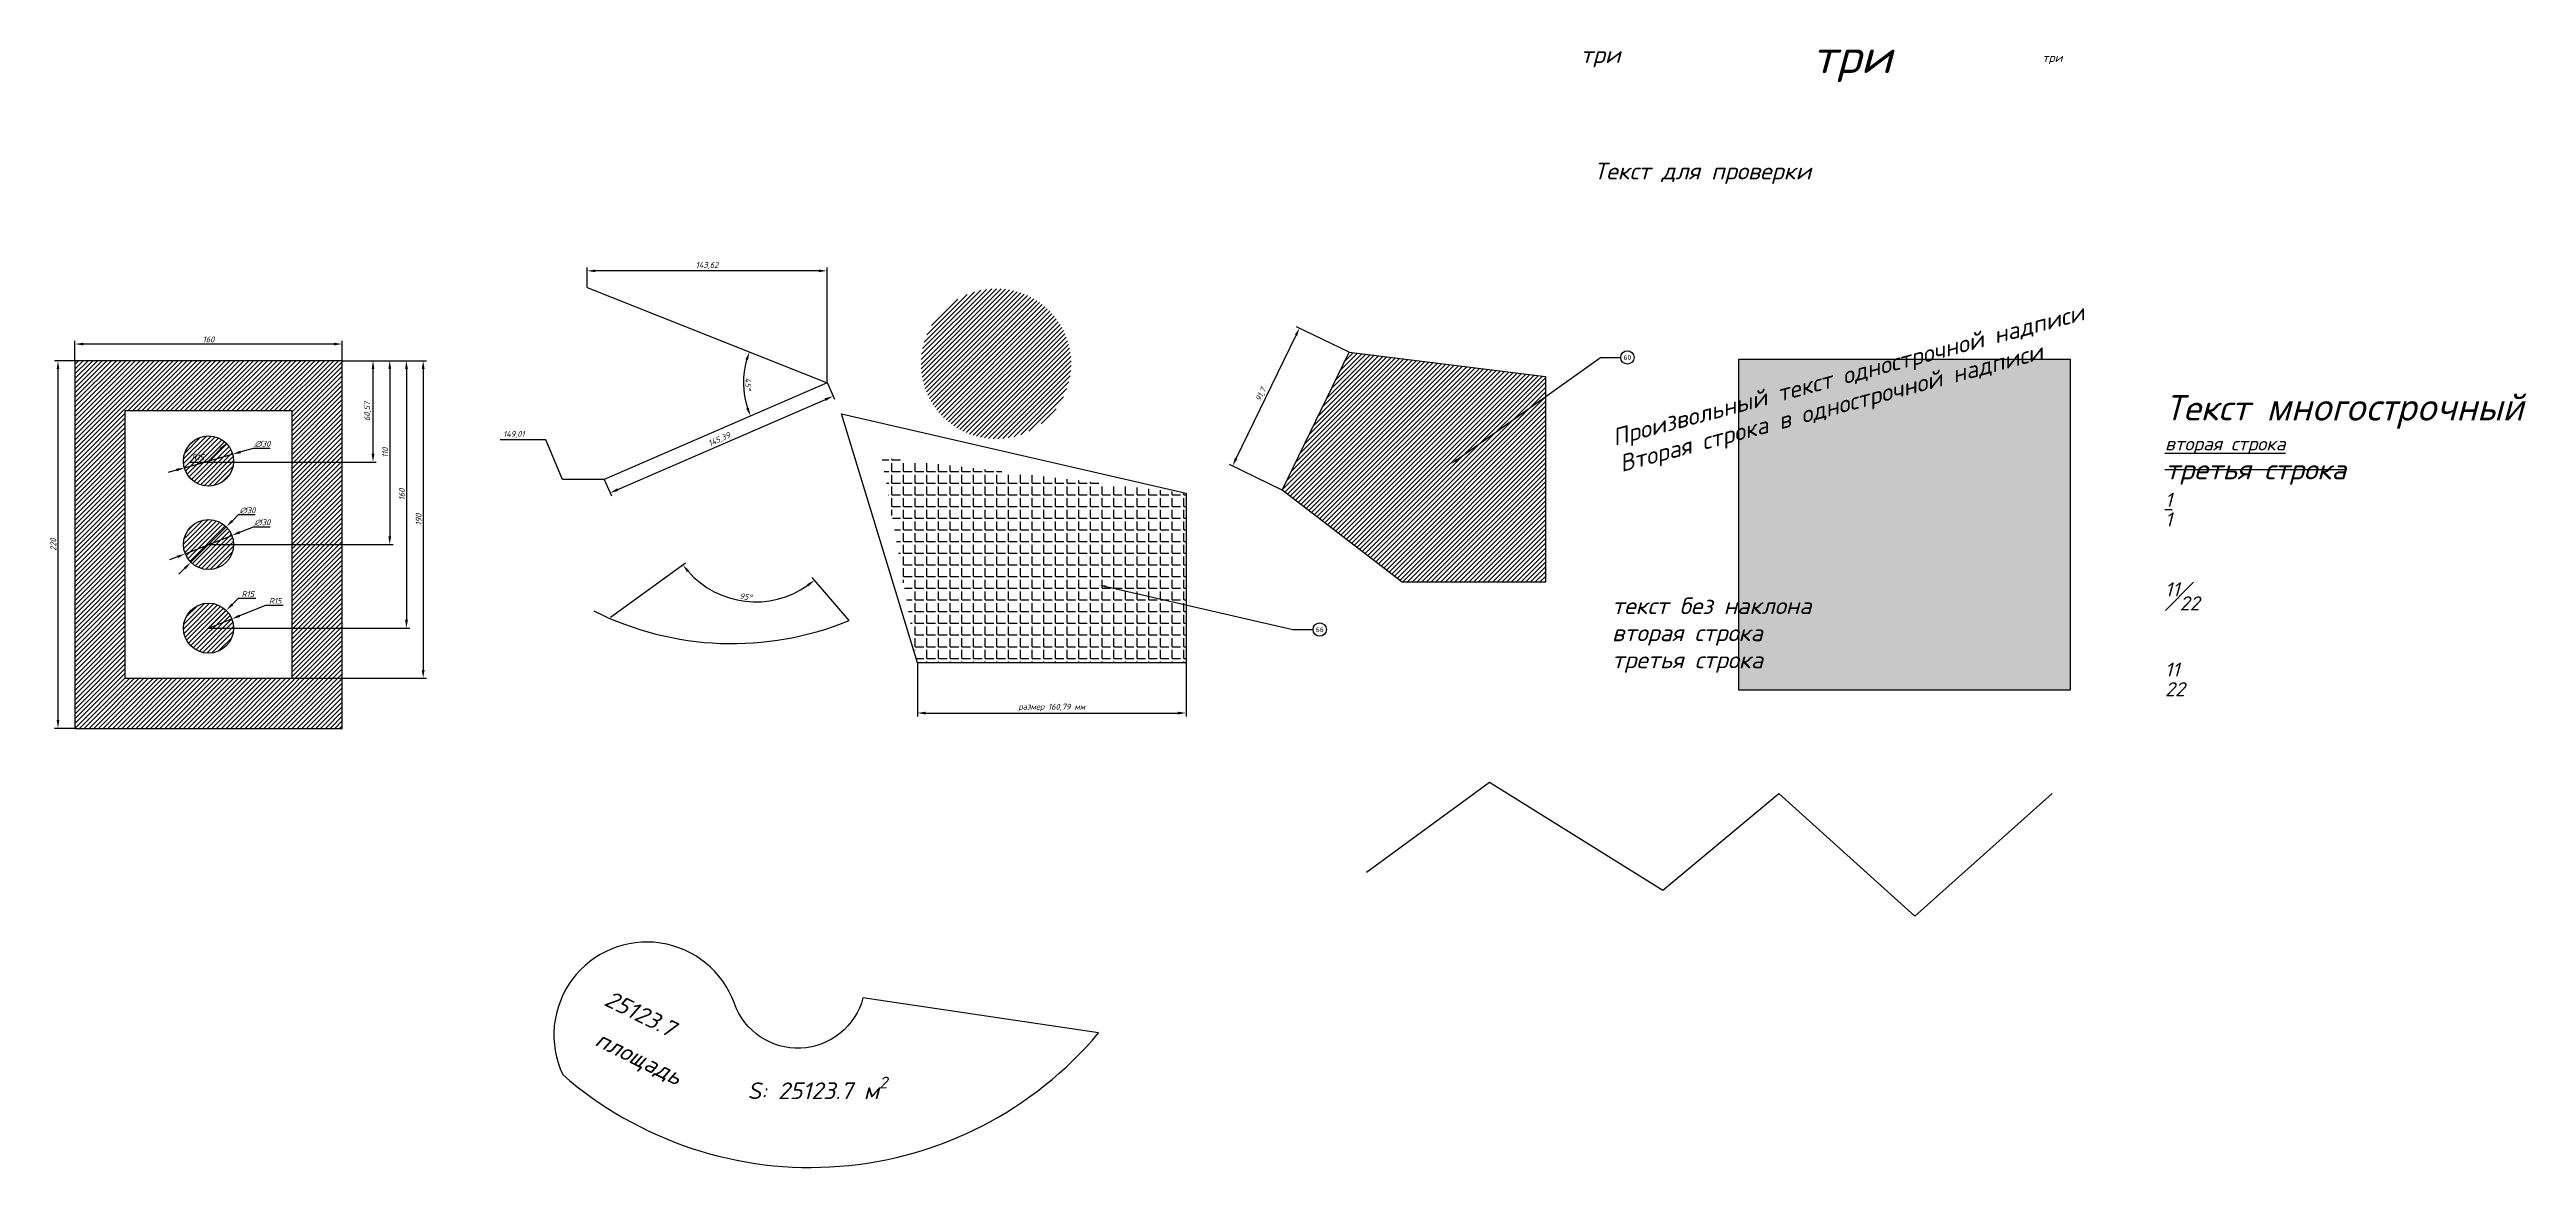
# Model space of a CAD drawing. Header units: millimetres. Extents: x -15 to 1467, y -263 to 406.
import ezdxf
from ezdxf import colors
from ezdxf.entities.mleader import LeaderData, LeaderLine
from ezdxf.enums import TextEntityAlignment as Align
from ezdxf.math import Vec2, Vec3

# ---------------------------------------------------------------- set-up
doc = ezdxf.new("R2010")
doc.units = ezdxf.units.MM
for name, color, linetype in [('Контур', 4, 'Continuous'), ('Надписи-текст', 1, 'Continuous'), ('Размеры', 3, 'Continuous'), ('Размеры Лист', 3, 'Continuous'), ('Штрих', 1, 'Continuous')]:
    doc.layers.add(name, color=color, linetype=linetype)
doc.styles.add('my_style', font='romanc.shx', dxfattribs={"oblique": 15})
doc.styles.add('my_style_annot', font='romanc.shx', dxfattribs={"oblique": 15})
doc.styles.get("Standard").update_dxf_attribs({"font": 'arial.ttf'})
doc.dimstyles.new('my_size_style', dxfattribs={"dimtxt": 3.5, "dimasz": 5, "dimexe": 2, "dimexo": 0, "dimgap": 1, "dimtad": 1, "dimtoh": 1, "dimtxsty": 'my_style', "dimcen": 0, "dimadec": 0, "dimazin": 2, "dimtfac": 1, "dimtmove": 0, "dimatfit": 3, "dimfxl": 1, "dimtfillclr": 256, "dimarcsym": 2})
doc.dimstyles.new('my_size_style_annot', dxfattribs={"dimtxt": 3.5, "dimasz": 5, "dimexe": 2, "dimexo": 0, "dimgap": 1, "dimtad": 1, "dimtoh": 1, "dimtxsty": 'my_style', "dimcen": 0, "dimadec": 0, "dimazin": 2, "dimtfac": 1, "dimtmove": 0, "dimatfit": 3, "dimfxl": 1, "dimtfillclr": 256, "dimarcsym": 2})
pattern_1 = [(45, (0, 0), (-1.4142136, 1.4142136), [])]

# ---------------------------------------------------------------- blocks, each defined once
blk = doc.blocks.new('*D4')
at = {"layer": 'Defpoints', "color": 0, "transparency": 16777216}
for p in [(0, 230), (0, 220), (160, 220)]:
    blk.add_point(p, dxfattribs=at)
at = {"layer": 'Размеры', "color": 0, "lineweight": -2, "transparency": 16777216}
for p, q in [((0, 220), (0, 232)), ((160, 220), (160, 232))]:
    blk.add_line(p, q, dxfattribs=at)
at = {"layer": 'Размеры', "color": 0, "linetype": 'Continuous', "lineweight": -2, "transparency": 16777216}
blk.add_line((155, 230), (5, 230), dxfattribs=at)
at = {"layer": 'Размеры', "color": 0, "transparency": 16777216}
for points in [[(5, 230.8), (5, 229.2), (0, 230)], [(155, 230.8), (155, 229.2), (160, 230)]]:
    blk.add_solid(points, dxfattribs=at)
at = {"layer": 'Размеры', "color": 0, "transparency": 16777216, "insert": (80, 232.8), "char_height": 3.5, "attachment_point": 5, "style": 'my_style'}
blk.add_mtext('160', dxfattribs=at)
blk = doc.blocks.new('*D5')
at = {"layer": 'Defpoints', "color": 0, "transparency": 16777216}
for p in [(0, 220), (0, 0), (-10.1, 0)]:
    blk.add_point(p, dxfattribs=at)
at = {"layer": 'Размеры', "color": 0, "lineweight": -2, "transparency": 16777216}
for p, q in [((0, 220), (-12.1, 220)), ((0, 0), (-12.1, 0))]:
    blk.add_line(p, q, dxfattribs=at)
at = {"layer": 'Размеры', "color": 0, "linetype": 'Continuous', "lineweight": -2, "transparency": 16777216}
blk.add_line((-10.1, 215), (-10.1, 5), dxfattribs=at)
at = {"layer": 'Размеры', "color": 0, "transparency": 16777216}
for points in [[(-10.9, 215), (-9.3, 215), (-10.1, 220)], [(-10.9, 5), (-9.3, 5), (-10.1, 0)]]:
    blk.add_solid(points, dxfattribs=at)
at = {"layer": 'Размеры', "color": 0, "transparency": 16777216, "insert": (-12.9, 110), "char_height": 3.5, "attachment_point": 5, "rotation": 90, "style": 'my_style'}
blk.add_mtext('220', dxfattribs=at)
blk = doc.blocks.new('*D6')
at = {"layer": 'Defpoints', "color": 0, "transparency": 16777216}
for p in [(306.5, 273.8), (306.5, 263.8), (450.1, 206.9)]:
    blk.add_point(p, dxfattribs=at)
at = {"layer": 'Размеры', "color": 0, "lineweight": -2, "transparency": 16777216}
for p, q in [((306.5, 263.8), (306.5, 275.8)), ((450.1, 206.9), (450.1, 275.8))]:
    blk.add_line(p, q, dxfattribs=at)
at = {"layer": 'Размеры', "color": 0, "linetype": 'Continuous', "lineweight": -2, "transparency": 16777216}
blk.add_line((445.1, 273.8), (311.5, 273.8), dxfattribs=at)
at = {"layer": 'Размеры', "color": 0, "transparency": 16777216}
for points in [[(311.5, 274.6), (311.5, 273), (306.5, 273.8)], [(445.1, 274.6), (445.1, 273), (450.1, 273.8)]]:
    blk.add_solid(points, dxfattribs=at)
at = {"layer": 'Размеры', "color": 0, "transparency": 16777216, "insert": (378.3, 276.9), "char_height": 3.5, "attachment_point": 5, "style": 'my_style'}
blk.add_mtext('143,62', dxfattribs=at)
blk = doc.blocks.new('*D15')
at = {"layer": 'Defpoints', "color": 0, "transparency": 16777216}
for p in [(450.1, 206.9), (453.7, 198.8), (316.8, 149)]:
    blk.add_point(p, dxfattribs=at)
at = {"layer": 'Размеры', "color": 0, "linetype": 'Continuous', "lineweight": -2, "transparency": 16777216}
blk.add_line((324.9, 142.9), (449.1, 196.8), dxfattribs=at)
at = {"layer": 'Размеры', "color": 0, "lineweight": -2, "transparency": 16777216}
for p, q in [((450.1, 206.9), (454.5, 197)), ((316.8, 149), (321.1, 139.1))]:
    blk.add_line(p, q, dxfattribs=at)
at = {"layer": 'Размеры', "color": 0, "transparency": 16777216}
for points in [[(448.7, 197.6), (449.4, 196), (453.7, 198.8)], [(324.5, 143.7), (325.2, 142.1), (320.3, 140.9)]]:
    blk.add_solid(points, dxfattribs=at)
at = {"layer": 'Размеры', "color": 0, "transparency": 16777216, "insert": (385.7, 172.7), "char_height": 3.5, "width": 24.003, "attachment_point": 5, "rotation": 23.4589, "style": 'my_style'}
blk.add_mtext('145,39', dxfattribs=at)
blk = doc.blocks.new('*D7')
at = {"layer": 'Defpoints', "color": 0, "transparency": 16777216}
for p in [(271.8, 172.7), (316.8, 149), (0, 0)]:
    blk.add_point(p, dxfattribs=at)
at = {"layer": 'Размеры', "color": 0, "lineweight": -2, "transparency": 16777216}
for p, q in [((281.8, 172.7), (254.5, 172.7)), ((291.8, 149), (281.8, 172.7)), ((316.8, 149), (291.8, 149))]:
    blk.add_line(p, q, dxfattribs=at)
at = {"layer": 'Размеры', "color": 0, "transparency": 16777216, "insert": (262.7, 175.8), "char_height": 3.5, "attachment_point": 5, "style": 'my_style'}
blk.add_mtext('149,01', dxfattribs=at)
blk = doc.blocks.new('*D8')
at = {"layer": 'Defpoints', "color": 0, "transparency": 16777216}
for p in [(306.5, 263.8), (400.5, 212.6), (450.1, 206.9), (450.1, 206.9), (316.8, 149)]:
    blk.add_point(p, dxfattribs=at)
at = {"layer": 'Размеры', "color": 0, "linetype": 'Continuous', "lineweight": -2, "transparency": 16777216}
blk.add_arc((450.1, 206.9), 50, 164.1133, 197.7269, dxfattribs=at)
at = {"layer": 'Размеры', "color": 0, "transparency": 16777216}
for points in [[(401.3, 220.8), (402.8, 220.3), (403.7, 225.3)], [(403.3, 192), (401.7, 191.4), (404.3, 187)]]:
    blk.add_solid(points, dxfattribs=at)
at = {"layer": 'Размеры', "color": 0, "transparency": 16777216, "insert": (402.9, 206.1), "char_height": 3.5, "attachment_point": 5, "rotation": 270.9201, "style": 'my_style'}
blk.add_mtext('45°', dxfattribs=at)
blk = doc.blocks.new('*D10')
at = {"layer": 'Defpoints', "color": 0, "transparency": 16777216}
for p in [(407.4, 129.6), (386.8, 79.8), (320.5, 66.5), (463.4, 64.6)]:
    blk.add_point(p, dxfattribs=at)
at = {"layer": 'Размеры', "color": 0, "lineweight": -2, "transparency": 16777216}
for p, q in [((320.5, 66.5), (365.4, 99.1)), ((463.4, 64.6), (441.3, 90.2))]:
    blk.add_line(p, q, dxfattribs=at)
at = {"layer": 'Размеры', "color": 0, "linetype": 'Continuous', "lineweight": -2, "transparency": 16777216}
blk.add_arc((407.4, 129.6), 53.9, 221.3134, 305.3871, dxfattribs=at)
at = {"layer": 'Размеры', "color": 0, "transparency": 16777216}
for points in [[(366.3, 93.5), (367.6, 94.5), (363.8, 97.9)], [(438.1, 86.3), (439.1, 85), (442.6, 88.7)]]:
    blk.add_solid(points, dxfattribs=at)
at = {"layer": 'Размеры', "color": 0, "transparency": 16777216, "insert": (401.5, 78.8), "char_height": 3.5, "attachment_point": 5, "rotation": 353.3502, "style": 'my_style'}
blk.add_mtext('95°', dxfattribs=at)
blk = doc.blocks.new('*D28')
at = {"layer": 'Defpoints', "color": 0, "transparency": 16777216}
for p in [(90.6, 170.6), (80, 160)]:
    blk.add_point(p, dxfattribs=at)
at = {"layer": 'Размеры', "color": 0, "linetype": 'Continuous', "lineweight": -2, "transparency": 16777216}
for p, q in [((79.4, 159.4), (87.1, 167.1)), ((68.8, 159.4), (79.4, 159.4))]:
    blk.add_line(p, q, dxfattribs=at)
at = {"layer": 'Размеры', "color": 0, "transparency": 16777216}
blk.add_solid([(86.5, 167.7), (87.7, 166.5), (90.6, 170.6)], dxfattribs=at)
at = {"layer": 'Размеры', "color": 0, "transparency": 16777216, "insert": (73.6, 162.2), "char_height": 3.5, "attachment_point": 5, "style": 'my_style'}
blk.add_mtext('R15', dxfattribs=at)
blk = doc.blocks.new('*D24')
at = {"layer": 'Defpoints', "color": 0, "transparency": 16777216}
for p in [(90.6, 120.6), (69.4, 99.4)]:
    blk.add_point(p, dxfattribs=at)
at = {"layer": 'Размеры', "color": 0, "linetype": 'Continuous', "lineweight": -2, "transparency": 16777216}
for p, q in [((69.4, 99.4), (90.6, 120.6)), ((97.7, 127.7), (94.1, 124.1)), ((107.9, 127.7), (97.7, 127.7)), ((65.9, 95.9), (62.3, 92.3))]:
    blk.add_line(p, q, dxfattribs=at)
at = {"layer": 'Размеры', "color": 0, "transparency": 16777216}
for points in [[(93.6, 124.7), (94.7, 123.6), (90.6, 120.6)], [(65.3, 96.4), (66.4, 95.3), (69.4, 99.4)]]:
    blk.add_solid(points, dxfattribs=at)
at = {"layer": 'Размеры', "color": 0, "transparency": 16777216, "insert": (103.3, 130.4), "char_height": 3.5, "attachment_point": 5, "style": 'my_style'}
blk.add_mtext('∅30', dxfattribs=at)
blk = doc.blocks.new('*D25')
at = {"layer": 'Defpoints', "color": 0, "transparency": 16777216}
for p in [(80, 60), (90.6, 70.6)]:
    blk.add_point(p, dxfattribs=at)
at = {"layer": 'Размеры', "color": 0, "linetype": 'Continuous', "lineweight": -2, "transparency": 16777216}
for p, q in [((97.7, 77.7), (94.1, 74.1)), ((108.3, 77.7), (97.7, 77.7)), ((80, 60), (90.6, 70.6))]:
    blk.add_line(p, q, dxfattribs=at)
at = {"layer": 'Размеры', "color": 0, "transparency": 16777216}
blk.add_solid([(93.6, 74.7), (94.7, 73.6), (90.6, 70.6)], dxfattribs=at)
at = {"layer": 'Размеры', "color": 0, "transparency": 16777216, "insert": (103.5, 80.4), "char_height": 3.5, "attachment_point": 5, "style": 'my_style'}
blk.add_mtext('R15', dxfattribs=at)
blk = doc.blocks.new('*D11')
at = {"layer": 'Defpoints', "color": 0, "transparency": 16777216}
for p in [(160, 220), (79.4, 159.4), (178.4, 159.4)]:
    blk.add_point(p, dxfattribs=at)
at = {"layer": 'Размеры', "color": 0, "lineweight": -2, "transparency": 16777216}
for p, q in [((160, 220), (180.4, 220)), ((79.4, 159.4), (180.4, 159.4))]:
    blk.add_line(p, q, dxfattribs=at)
at = {"layer": 'Размеры', "color": 0, "linetype": 'Continuous', "lineweight": -2, "transparency": 16777216}
blk.add_line((178.4, 215), (178.4, 164.4), dxfattribs=at)
at = {"layer": 'Размеры', "color": 0, "transparency": 16777216}
for points in [[(177.6, 215), (179.3, 215), (178.4, 220)], [(177.6, 164.4), (179.3, 164.4), (178.4, 159.4)]]:
    blk.add_solid(points, dxfattribs=at)
at = {"layer": 'Размеры', "color": 0, "transparency": 16777216, "insert": (175.3, 189.7), "char_height": 3.5, "attachment_point": 5, "rotation": 90, "style": 'my_style'}
blk.add_mtext('60,57', dxfattribs=at)
blk = doc.blocks.new('*D12')
at = {"layer": 'Defpoints', "color": 0, "transparency": 16777216}
for p in [(160, 220), (80, 110), (188.4, 110)]:
    blk.add_point(p, dxfattribs=at)
at = {"layer": 'Размеры', "color": 0, "lineweight": -2, "transparency": 16777216}
for p, q in [((160, 220), (190.4, 220)), ((80, 110), (190.4, 110))]:
    blk.add_line(p, q, dxfattribs=at)
at = {"layer": 'Размеры', "color": 0, "linetype": 'Continuous', "lineweight": -2, "transparency": 16777216}
blk.add_line((188.4, 215), (188.4, 115), dxfattribs=at)
at = {"layer": 'Размеры', "color": 0, "transparency": 16777216}
for points in [[(187.6, 215), (189.3, 215), (188.4, 220)], [(187.6, 115), (189.3, 115), (188.4, 110)]]:
    blk.add_solid(points, dxfattribs=at)
at = {"layer": 'Размеры', "color": 0, "transparency": 16777216, "insert": (185.7, 165), "char_height": 3.5, "attachment_point": 5, "rotation": 90, "style": 'my_style'}
blk.add_mtext('110', dxfattribs=at)
blk = doc.blocks.new('*D13')
at = {"layer": 'Defpoints', "color": 0, "transparency": 16777216}
for p in [(160, 220), (80, 60), (198.4, 60)]:
    blk.add_point(p, dxfattribs=at)
at = {"layer": 'Размеры', "color": 0, "lineweight": -2, "transparency": 16777216}
for p, q in [((160, 220), (200.4, 220)), ((80, 60), (200.4, 60))]:
    blk.add_line(p, q, dxfattribs=at)
at = {"layer": 'Размеры', "color": 0, "linetype": 'Continuous', "lineweight": -2, "transparency": 16777216}
blk.add_line((198.4, 215), (198.4, 65), dxfattribs=at)
at = {"layer": 'Размеры', "color": 0, "transparency": 16777216}
for points in [[(197.6, 215), (199.3, 215), (198.4, 220)], [(197.6, 65), (199.3, 65), (198.4, 60)]]:
    blk.add_solid(points, dxfattribs=at)
at = {"layer": 'Размеры', "color": 0, "transparency": 16777216, "insert": (195.7, 140), "char_height": 3.5, "attachment_point": 5, "rotation": 90, "style": 'my_style'}
blk.add_mtext('160', dxfattribs=at)
blk = doc.blocks.new('*D14')
at = {"layer": 'Defpoints', "color": 0, "transparency": 16777216}
for p in [(160, 220), (130, 30), (208.4, 30)]:
    blk.add_point(p, dxfattribs=at)
at = {"layer": 'Размеры', "color": 0, "lineweight": -2, "transparency": 16777216}
for p, q in [((160, 220), (210.4, 220)), ((130, 30), (210.4, 30))]:
    blk.add_line(p, q, dxfattribs=at)
at = {"layer": 'Размеры', "color": 0, "linetype": 'Continuous', "lineweight": -2, "transparency": 16777216}
blk.add_line((208.4, 215), (208.4, 35), dxfattribs=at)
at = {"layer": 'Размеры', "color": 0, "transparency": 16777216}
for points in [[(207.6, 215), (209.3, 215), (208.4, 220)], [(207.6, 35), (209.3, 35), (208.4, 30)]]:
    blk.add_solid(points, dxfattribs=at)
at = {"layer": 'Размеры', "color": 0, "transparency": 16777216, "insert": (205.7, 125), "char_height": 3.5, "attachment_point": 5, "rotation": 90, "style": 'my_style'}
blk.add_mtext('190', dxfattribs=at)
blk = doc.blocks.new('*D18')
at = {"layer": 'Defpoints', "color": 0, "transparency": 16777216}
for p in [(504.2, 39.2), (665, 39.2), (665, 9.2)]:
    blk.add_point(p, dxfattribs=at)
at = {"layer": 'Размеры', "color": 0, "lineweight": -2, "transparency": 16777216}
for p, q in [((504.2, 39.2), (504.2, 7.2)), ((665, 39.2), (665, 7.2))]:
    blk.add_line(p, q, dxfattribs=at)
at = {"layer": 'Размеры', "color": 0, "linetype": 'Continuous', "lineweight": -2, "transparency": 16777216}
blk.add_line((509.2, 9.2), (660, 9.2), dxfattribs=at)
at = {"layer": 'Размеры', "color": 0, "transparency": 16777216}
for points in [[(509.2, 10), (509.2, 8.3), (504.2, 9.2)], [(660, 10), (660, 8.3), (665, 9.2)]]:
    blk.add_solid(points, dxfattribs=at)
at = {"layer": 'Размеры', "color": 0, "transparency": 16777216, "insert": (584.6, 12.5), "char_height": 3.5, "attachment_point": 5, "style": 'my_style'}
blk.add_mtext('размер 160,79 мм', dxfattribs=at)
blk = doc.blocks.new('*D19')
at = {"layer": 'Defpoints', "color": 0, "transparency": 16777216}
for p in [(732.8, 239.5), (762.5, 225.1), (722.5, 142.6)]:
    blk.add_point(p, dxfattribs=at)
at = {"layer": 'Размеры', "color": 0, "lineweight": -2, "transparency": 16777216}
for p, q in [((762.5, 225.1), (731, 240.4)), ((722.5, 142.6), (691, 157.9))]:
    blk.add_line(p, q, dxfattribs=at)
at = {"layer": 'Размеры', "color": 0, "linetype": 'Continuous', "lineweight": -2, "transparency": 16777216}
blk.add_line((695, 161.5), (730.6, 235), dxfattribs=at)
at = {"layer": 'Размеры', "color": 0, "transparency": 16777216}
for points in [[(729.9, 235.4), (731.4, 234.7), (732.8, 239.5)], [(694.2, 161.9), (695.7, 161.2), (692.8, 157)]]:
    blk.add_solid(points, dxfattribs=at)
at = {"layer": 'Размеры', "color": 0, "transparency": 16777216, "insert": (710, 199.6), "char_height": 3.5, "attachment_point": 5, "rotation": 64.1116, "style": 'my_style'}
blk.add_mtext('91,7', dxfattribs=at)
blk = doc.blocks.new('_TagCircle')
at = {"color": 0, "linetype": 'ByBlock', "lineweight": -2, "transparency": 16777216}
blk.add_circle((0, 0), 4, dxfattribs=at)
at = {"layer": 'Контур', "color": 0, "transparency": 16777216, "style": 'my_style'}
blk.add_attdef('НОМЕРЯРЛЫКА', text='', height=3, dxfattribs=at).set_placement((0, -1.5), align=Align.CENTER)
blk = doc.blocks.new('*D29')
at = {"layer": 'Defpoints', "color": 0, "transparency": 16777216}
for p in [(94.4, 164.1), (65.6, 155.9)]:
    blk.add_point(p, dxfattribs=at)
at = {"layer": 'Размеры Лист', "color": 0, "linetype": 'Continuous', "lineweight": -2, "transparency": 16777216}
for p, q in [((65.6, 155.9), (94.4, 164.1)), ((106.6, 167.5), (99.3, 165.4)), ((116.9, 167.5), (106.6, 167.5)), ((60.7, 154.6), (55.9, 153.2))]:
    blk.add_line(p, q, dxfattribs=at)
at = {"layer": 'Размеры Лист', "color": 0, "transparency": 16777216}
for points in [[(99, 166.2), (99.5, 164.6), (94.4, 164.1)], [(60.5, 155.4), (61, 153.8), (65.6, 155.9)]]:
    blk.add_solid(points, dxfattribs=at)
at = {"layer": 'Размеры Лист', "color": 0, "transparency": 16777216, "insert": (112.2, 170.2), "char_height": 3.5, "attachment_point": 5, "style": 'my_style'}
blk.add_mtext('∅30', dxfattribs=at)
blk = doc.blocks.new('*D34')
at = {"layer": 'Defpoints', "color": 0, "transparency": 16777216}
for p in [(66, 104.5), (94, 115.5)]:
    blk.add_point(p, dxfattribs=at)
at = {"layer": 'Размеры Лист', "color": 0, "linetype": 'Continuous', "lineweight": -2, "transparency": 16777216}
for p, q in [((106.6, 120.5), (98.6, 117.3)), ((116.9, 120.5), (106.6, 120.5)), ((66, 104.5), (94, 115.5)), ((61.4, 102.7), (56.7, 100.8))]:
    blk.add_line(p, q, dxfattribs=at)
at = {"layer": 'Размеры Лист', "color": 0, "transparency": 16777216}
for points in [[(61.1, 103.4), (61.7, 101.9), (66, 104.5)], [(98.3, 118.1), (98.9, 116.6), (94, 115.5)]]:
    blk.add_solid(points, dxfattribs=at)
at = {"layer": 'Размеры Лист', "color": 0, "transparency": 16777216, "insert": (112.2, 123.2), "char_height": 3.5, "attachment_point": 5, "style": 'my_style'}
blk.add_mtext('∅30', dxfattribs=at)
blk = doc.blocks.new('*D35')
at = {"layer": 'Defpoints', "color": 0, "transparency": 16777216}
for p in [(80, 60), (93.9, 65.5)]:
    blk.add_point(p, dxfattribs=at)
at = {"layer": 'Размеры Лист', "color": 0, "linetype": 'Continuous', "lineweight": -2, "transparency": 16777216}
for p, q in [((80, 60), (93.9, 65.5)), ((114.1, 73.5), (98.6, 67.4)), ((124.7, 73.5), (114.1, 73.5))]:
    blk.add_line(p, q, dxfattribs=at)
at = {"layer": 'Размеры Лист', "color": 0, "transparency": 16777216}
blk.add_solid([(98.3, 68.1), (98.9, 66.6), (93.9, 65.5)], dxfattribs=at)
at = {"layer": 'Размеры Лист', "color": 0, "transparency": 16777216, "insert": (119.9, 76.3), "char_height": 3.5, "attachment_point": 5, "style": 'my_style'}
blk.add_mtext('R15', dxfattribs=at)

msp = doc.modelspace()

# ---------------------------------------------------------------- hatches: boundary and pattern name
at = {"layer": 'Штрих'}
h = msp.add_hatch(dxfattribs=at)
h.set_pattern_fill('_USER', color=256, scale=2, angle=45, style=0, pattern_type=0)
h.set_pattern_definition(pattern_1)
edge = h.paths.add_edge_path()
edge.add_arc((551.274, 218.184), 44.915, 0, 360)
h = msp.add_hatch(dxfattribs=at)
h.set_pattern_fill('_USER', color=256, scale=2, angle=45, style=0, pattern_type=0)
h.set_pattern_definition(pattern_1)
h.paths.add_polyline_path([(880.087, 210.53), (762.516, 225.125), (722.478, 142.628), (794.292, 87.419), (880.087, 87.419)])
h = msp.add_hatch(dxfattribs=at)
h.set_pattern_fill('_USER', color=256, scale=2, angle=45, style=0, pattern_type=0)
h.set_pattern_definition(pattern_1)
edge = h.paths.add_edge_path(flags=0)
edge.add_arc((80, 160), 15, 0, 360)
edge = h.paths.add_edge_path(flags=0)
edge.add_arc((80, 110), 15, 0, 360)
edge = h.paths.add_edge_path(flags=0)
edge.add_arc((80, 60), 15, 0, 360)
h.paths.add_polyline_path([(30, 30), (130, 30), (130, 190), (30, 190)], flags=16)
h.paths.add_polyline_path([(0, 0), (160, 0), (160, 220), (0, 220)])
h = msp.add_hatch(color=256, dxfattribs=at)
h.set_gradient(color1=(0, 0, 255), color2=(255, 255, 0), tint=0.46, name='CYLINDER')
h.paths.add_polyline_path([(995.788, 22.778), (1194.028, 22.778), (1194.028, 221.017), (995.788, 221.017)])
h = msp.add_hatch(dxfattribs=at)
h.set_pattern_fill('ANGLE', color=256, style=0)
h.set_pattern_definition([(0, (0, 0), (0, 6.985), [5.08, -1.905]), (90, (0, 0), (-6.985, 4e-16), [5.08, -1.905])])
h.paths.add_polyline_path([(482.938, 162.071), (504.246, 39.229), (665.032, 39.229), (665.032, 140.764)])

# ---------------------------------------------------------------- linework, layer by layer
at = {"layer": 'Контур'}
for p, q in [((306.515, 263.811), (450.139, 206.891)), ((722.478, 142.628), (762.516, 225.125)), ((762.516, 225.125), (880.087, 210.53)), ((880.087, 210.53), (880.087, 87.419)), ((450.139, 206.891), (316.767, 149.013)), ((794.292, 87.419), (722.478, 142.628)), ((880.087, 87.419), (794.292, 87.419))]:
    msp.add_line(p, q, dxfattribs=at)
for points in [[(0, 0), (160, 0), (160, 220), (0, 220)], [(995.788, 221.017), (1194.028, 221.017), (1194.028, 22.778), (995.788, 22.778)], [(30, 30), (130, 30), (130, 190), (30, 190)], [(458.728, 188.231), (665.032, 140.764), (665.032, 39.229), (504.246, 39.229)]]:
    msp.add_lwpolyline(points, close=True, dxfattribs=at)
msp.add_lwpolyline([(773.032, -85.991), (846.465, -32.218), (950.25, -96.745), (1019.767, -39.062), (1101.033, -112.388), (1183.278, -39.062)], dxfattribs=at)
msp.add_lwpolyline([(612.59, -182.223), (471.623, -161.22, -0.73811354), (394.665, -164.714, 1.04926209), (291.965, -207.235, 0.42017616)], format="xyb", close=True, dxfattribs=at)
for centre in [(80, 160), (80, 110), (80, 60)]:
    msp.add_circle(centre, 15, dxfattribs=at)
msp.add_arc((393.256, 235.525), 184.784, 243.426607, 292.293884, dxfattribs=at)

# ---------------------------------------------------------------- texts
at = {"layer": 'Надписи-текст', "oblique": 15}
for s, height, style, p in [('три', 10, 'my_style_annot', (901.046, 398.212)), ('три', 20, 'my_style_annot', (1039.567, 392.201)), ('три', 5, 'my_style_annot', (1177.481, 398.838)), ('текст без наклона', 10, 'my_style', (919.853, 68.382)), ('вторая строка', 10, 'my_style', (919.853, 52.192)), ('третья строка', 10, 'my_style', (919.853, 36.001))]:
    msp.add_text(s, height=height, dxfattribs=dict(at, style=style)).set_placement(p)
at = {"layer": 'Надписи-текст', "style": 'my_style', "oblique": 15}
for s, rotation, p in [('Произвольный текст однострочной надписи', 15, (921.479, 169.056)), ('Вторая строка в однострочной надписи', 15, (925.67, 153.417)), ('25123.7 ', 333.801258, (316.01, -165.305)), ('площадь', 333.801258, (310.463, -189.42))]:
    msp.add_text(s, height=10, rotation=rotation, dxfattribs=at).set_placement(p)
at = {"layer": 'Надписи-текст', "char_height": 10, "attachment_point": 1, "style": 'my_style'}
for s, width, heights, insert in [('\\A1;{\\H1.5x;Текст \\fTrebuchet MS|b0|i0|c204|p34;многострочный\\P\\Fromanc|c204;\\H0.53333x;\\L\\C2;вторая строка\\P\\H1.5x;\\l\\K\\C3;третья строка\\P\\H0.7x;\\k\\S1/1;\\H1.42857x;\\P\\P\\H0.7x;\\S11#22;\\H1.42857x;  \\P\\P\\H0.7x;\\S11^ 22;}', 250.91671, [0], (1250.753, 199.363)), ('\\A1;S: 25123.7 м{\\H0.7x;\\S2^ ;}', 135.12109, [20.275], (402.422, -208.448))]:
    msp.add_mtext_dynamic_manual_height_columns(s, width=width, gutter_width=50, heights=heights, dxfattribs=dict(at, insert=insert))
at = {"layer": 'Размеры', "style": 'my_style', "oblique": 15}
msp.add_text('Текст для проверки', height=10, dxfattribs=at).set_placement((909.013, 328.515))

# ---------------------------------------------------------------- dimensions: what is measured, and where the dimension line sits
at = {"layer": 'Размеры'}
for base, p1, p2, picture, middle in [((306.515, 273.811), (450.139, 206.891), (306.515, 263.811), '*D6', (378.327, 276.894)), ((0, 230), (160, 220), (0, 220), '*D4', (80, 232.75))]:
    dim = msp.add_linear_dim(base=base, p1=p1, p2=p2, dimstyle='my_size_style', dxfattribs=at)
    dim.commit()
    dim.dimension.update_dxf_attribs({"geometry": picture, "text_midpoint": middle})
dim = msp.add_angular_dim_2l(base=(400.47, 212.632), line1=((306.515, 263.811), (450.139, 206.891)), line2=((450.139, 206.891), (316.767, 149.013)), dimstyle='my_size_style', dxfattribs=at)
dim.commit()
dim.dimension.update_dxf_attribs({"geometry": '*D8', "text_midpoint": (402.896, 206.133)})
for p1, p2, distance, dimstyle, picture, middle in [((722.478, 142.628), (762.516, 225.125), 33.015, 'my_size_style', '*D19', (710.021, 199.638)), ((316.767, 149.013), (450.139, 206.891), -8.83, 'my_size_style_annot', '*D15', (385.741, 172.681))]:
    dim = msp.add_aligned_dim(p1=p1, p2=p2, distance=distance, dimstyle=dimstyle, dxfattribs=at)
    dim.commit()
    dim.dimension.update_dxf_attribs({"geometry": picture, "text_midpoint": middle})
for base, p1, p2, picture, middle in [((-10.109, 0), (0, 220), (0, 0), '*D5', (-12.859, 110)), ((178.417, 159.433), (160, 220), (79.433, 159.433), '*D11', (175.333, 189.716)), ((188.417, 110), (160, 220), (80, 110), '*D12', (185.667, 165)), ((198.417, 60), (160, 220), (80, 60), '*D13', (195.667, 140)), ((208.417, 30), (160, 220), (130, 30), '*D14', (205.667, 125))]:
    dim = msp.add_linear_dim(base=base, p1=p1, p2=p2, angle=90, dimstyle='my_size_style', dxfattribs=at)
    dim.commit()
    dim.dimension.update_dxf_attribs({"geometry": picture, "text_midpoint": middle})
dim = msp.add_ordinate_dim(feature_location=(316.767, 149.013), offset=(-44.97, 23.671), dtype=0, origin=(0, 0), dimstyle='my_size_style', dxfattribs=at)
dim.commit()
dim.dimension.update_dxf_attribs({"geometry": '*D7', "text_midpoint": (262.661, 175.768)})
dim = msp.add_radius_dim(center=(80, 160), mpoint=(90.607, 170.607), dimstyle='my_size_style_annot', dxfattribs=at)
dim.commit()
dim.dimension.update_dxf_attribs({"geometry": '*D28', "text_midpoint": (73.63, 159.433), "dimtype": 164})
dim = msp.add_diameter_dim_2p(p1=(69.393, 99.393), p2=(90.607, 120.607), dimstyle='my_size_style_annot', dxfattribs=at)
dim.commit()
dim.dimension.update_dxf_attribs({"geometry": '*D24', "text_midpoint": (103.307, 130.428)})
dim = msp.add_angular_dim_3p(base=(386.828, 79.753), center=(407.406, 129.597), p1=(320.498, 66.457), p2=(463.355, 64.554), dimstyle='my_size_style', dxfattribs=at)
dim.commit()
dim.dimension.update_dxf_attribs({"geometry": '*D10', "text_midpoint": (401.48, 78.766)})
dim = msp.add_radius_dim(center=(80, 60), mpoint=(90.607, 70.607), dimstyle='my_size_style_annot', dxfattribs=at)
dim.commit()
dim.dimension.update_dxf_attribs({"geometry": '*D25', "text_midpoint": (103.48, 80.428)})
dim = msp.add_linear_dim(base=(665.032, 9.169), p1=(504.246, 39.229), p2=(665.032, 39.229), text='размер <> мм', dimstyle='my_size_style', dxfattribs=at)
dim.commit()
dim.dimension.update_dxf_attribs({"geometry": '*D18', "text_midpoint": (584.639, 12.502)})
at = {"layer": 'Размеры Лист'}
dim = msp.add_diameter_dim_2p(p1=(65.56, 155.94), p2=(94.44, 164.06), dimstyle='my_size_style', dxfattribs=at)
dim.commit()
dim.dimension.update_dxf_attribs({"geometry": '*D29', "text_midpoint": (112.227, 167.479), "dimtype": 163})
dim = msp.add_diameter_dim_2p(p1=(66.046, 104.496), p2=(93.954, 115.504), dimstyle='my_size_style', override={"dimscale": 0, "dimtxt": 7, "dimasz": 10, "dimexe": 4, "dimexo": 0, "dimgap": 2, "dimcen": 0}, dxfattribs=at)
dim.commit()
dim.dimension.update_dxf_attribs({"geometry": '*D34', "text_midpoint": (112.227, 120.492), "dimtype": 163})
dim = msp.add_radius_dim(center=(80, 60), mpoint=(93.948, 65.517), dimstyle='my_size_style', override={"dimscale": 0, "dimtxt": 7, "dimasz": 10, "dimexe": 4, "dimexo": 0, "dimgap": 2, "dimcen": 0}, dxfattribs=at)
dim.commit()
dim.dimension.update_dxf_attribs({"geometry": '*D35', "text_midpoint": (119.945, 73.506), "dimtype": 164})

# ---------------------------------------------------------------- leaders
at = {"layer": 'Размеры'}
ml = msp.add_multileader_block('Standard', dxfattribs=at)
ml.set_content('_TagCircle', color=256)
ml.set_attribute('НОМЕРЯРЛЫКА', '60', width=0)
ml.set_leader_properties()
ml.build(insert=Vec2(0, 0))
ml.multileader.update_dxf_attribs({"dogleg_length": 12})
ctx = ml.context
ctx.base_point, ctx.plane_origin = Vec3(925.066, 222), Vec3(913.066, 222)
notes = []
notes.append((ctx, [(0, (1, 1, 0), (913.066, 222), (1, 0), 12, [(0, [(823.797, 158.33)], 0, [])])]))
ctx.block.insert = Vec3(929.066, 222)
ml = msp.add_multileader_block('Standard', dxfattribs=at)
ml.set_content('_TagCircle', color=256)
ml.set_attribute('НОМЕРЯРЛЫКА', '66', width=0)
ml.set_leader_properties()
ml.build(insert=Vec2(0, 0))
ml.multileader.update_dxf_attribs({"dogleg_length": 12})
ctx = ml.context
ctx.base_point, ctx.plane_origin = Vec3(740.94, 59.148), Vec3(728.94, 59.148)
notes.append((ctx, [(0, (1, 1, 0), (728.94, 59.148), (1, 0), 12, [(0, [(613.156, 85.727)], 0, [])])]))
ctx.block.insert = Vec3(744.94, 59.148)
for ctx, leaders in notes:
    for number, flags, end, landing, length, lines in leaders:
        leader = LeaderData()
        leader.index, (leader.has_last_leader_line, leader.has_dogleg_vector, leader.attachment_direction) = number, flags
        leader.last_leader_point, leader.dogleg_vector, leader.dogleg_length = Vec3(end), Vec3(landing), length
        for number, points, colour, breaks in lines:
            line = LeaderLine()
            line.index, line.vertices, line.color, line.breaks = number, Vec3.list(points), colors.encode_raw_color(colour), breaks
            leader.lines.append(line)
        ctx.leaders.append(leader)

doc.saveas('drawing.dxf')
